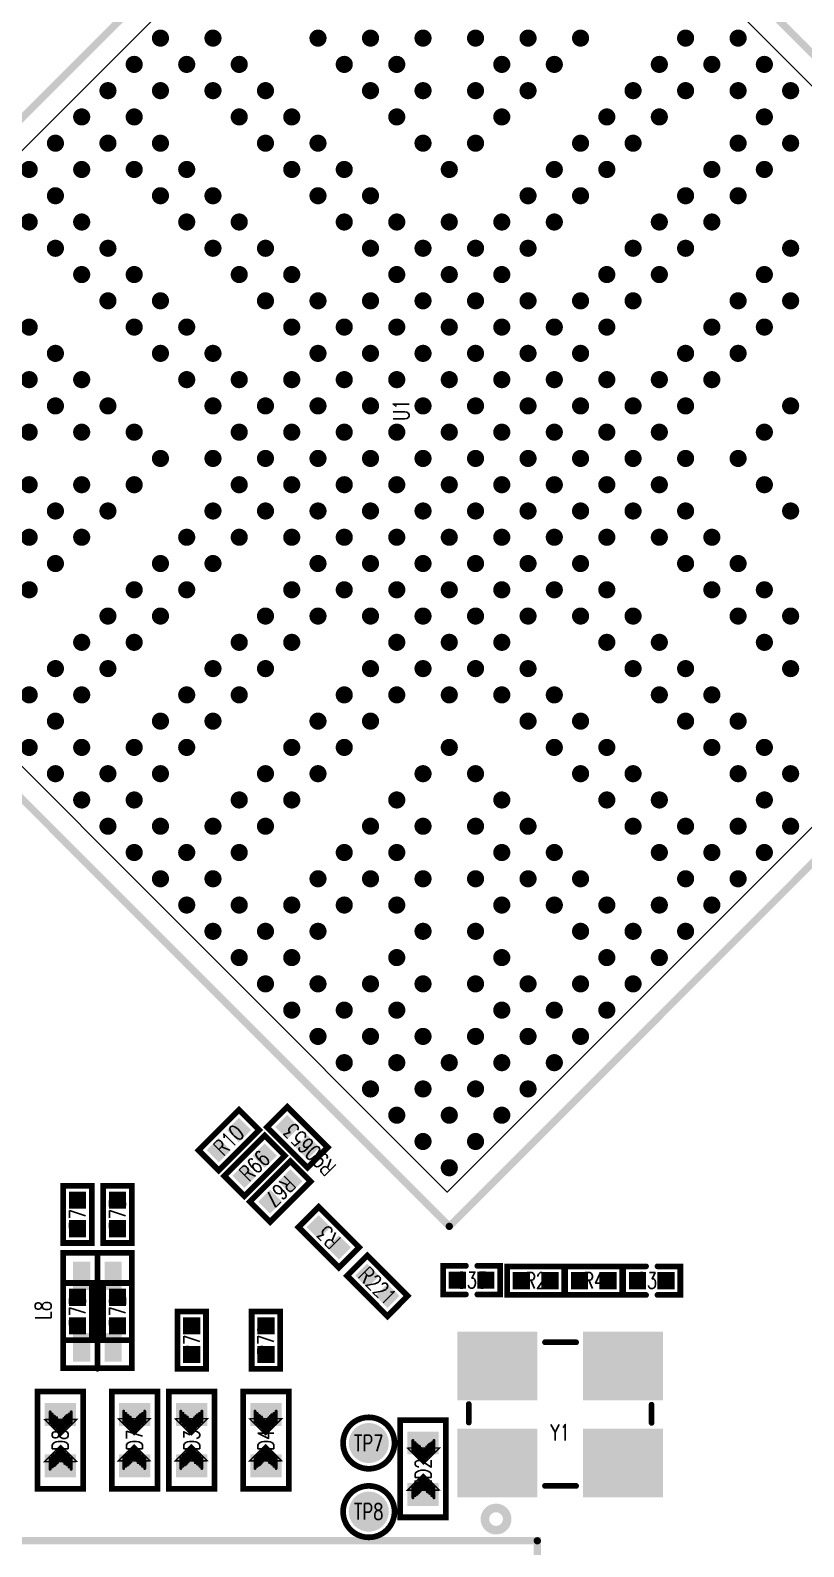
# Model space of a CAD drawing. Extents: x -54.9 to 3.9, y -25.5 to 62.3.
# Drawn here: x -25.77 to -12.24, y -8.16 to 18.37 of the extents above; entities that cross this region are included whole.
import ezdxf
from ezdxf.enums import TextEntityAlignment as Align

# ---------------------------------------------------------------- set-up
doc = ezdxf.new("R2010")
doc.units = 0
for name, pattern in [('KEEPOUT_00001000$0', [2, 1, 1]), ('TRMIDX_0', [2, 1, 1]), ('TRMIDX_1', [2, 1, 1])]:
    doc.linetypes.add(name, pattern=pattern)
for name, color, linetype in [('DRIL_NPLTE_THRU_01', 3, 'CONTINUOUS'), ('DRIL_NPLTE_THRU_02', 176, 'CONTINUOUS'), ('DRIL_NPLTE_THRU_03', 222, 'CONTINUOUS'), ('DRIL_NPLTE_THRU_04', 34, 'CONTINUOUS'), ('DRIL_NPLTE_THRU_05', 171, 'CONTINUOUS'), ('DRIL_NPLTE_THRU_06', 186, 'CONTINUOUS'), ('DRIL_NPLTE_THRU_07', 6, 'CONTINUOUS'), ('DRIL_NPLTE_THRU_08', 2, 'CONTINUOUS'), ('DRIL_PLTE_THRU_01', 3, 'CONTINUOUS'), ('DRIL_PLTE_THRU_02', 176, 'CONTINUOUS'), ('DRIL_PLTE_THRU_03', 222, 'CONTINUOUS'), ('DRIL_PLTE_THRU_04', 34, 'CONTINUOUS'), ('DRIL_PLTE_THRU_05', 171, 'CONTINUOUS'), ('DRIL_PLTE_THRU_06', 186, 'CONTINUOUS'), ('DRIL_PLTE_THRU_07', 6, 'CONTINUOUS'), ('DRIL_PLTE_THRU_08', 2, 'CONTINUOUS'), ('KEEPOUT_01', 4, 'CONTINUOUS'), ('PADS_BOT', 56, 'CONTINUOUS'), ('PADS_INNER', 96, 'CONTINUOUS'), ('PADS_TOP', 96, 'CONTINUOUS'), ('PADS_XR_123', 3, 'CONTINUOUS'), ('PART_NAME_126', 6, 'CONTINUOUS'), ('PART_TOP_2DLINE_00', 254, 'CONTINUOUS'), ('PART_TOP_2DLINE_126', 254, 'CONTINUOUS'), ('PART_TOP_COPPER_01', 254, 'CONTINUOUS')]:
    doc.layers.add(name, color=color, linetype=linetype)
doc.styles.add('W0$04', font='simplex', dxfattribs={"width": 0.75})

# ---------------------------------------------------------------- blocks, each defined once
blk = doc.blocks.new('SMOOTH_0$127')
at = {"const_width": 0.0635}
blk.add_lwpolyline([(-0.03175, 0, 1), (0.03175, 0, 1)], format="xyb", close=True, dxfattribs=at)
blk = doc.blocks.new('PART_BODY_TOP_154')
at = {"layer": 'KEEPOUT_01', "linetype": 'KEEPOUT_00001000$0'}
blk.add_lwpolyline([(-9.1, 9.1), (9.05, 9.1), (9.05, -9.1), (-9.1, -9.1)], close=True, dxfattribs=at)
at = {"layer": 'PART_TOP_2DLINE_00', "const_width": 0.127}
for points in [[(-9.095, 9.5), (9.5, 9.5)], [(9.5, 9.5), (9.5, -9.5)], [(-9.5, -9.5), (-9.5, 9.095)], [(9.5, -9.5), (-9.5, -9.5)]]:
    blk.add_lwpolyline(points, dxfattribs=at)
at = {"layer": 'PART_TOP_2DLINE_00'}
blk.add_blockref('SMOOTH_0$127', (9.5, -9.5), dxfattribs=at)
blk.add_blockref('SMOOTH_0$127', (9.5, -9.5), dxfattribs=at)
blk = doc.blocks.new('DRIL_HOLE_0')
blk.add_lwpolyline([(0, 0, 1), (0, 0, 1)], format="xyb", close=True)
blk = doc.blocks.new('PAD_1')
blk.add_lwpolyline([(0, 0, 1), (0, 0, 1)], format="xyb", close=True)
blk = doc.blocks.new('PAD_3')
at = {"const_width": 0.15}
blk.add_lwpolyline([(0, -0.075, 1), (0, 0.075, 1)], format="xyb", close=True, dxfattribs=at)
blk = doc.blocks.new('STK_TOP_377')
at = {"layer": 'DRIL_PLTE_THRU_01'}
blk.add_blockref('DRIL_HOLE_0', (0, 0), dxfattribs=at)
at = {"layer": 'DRIL_PLTE_THRU_02'}
blk.add_blockref('DRIL_HOLE_0', (0, 0), dxfattribs=at)
at = {"layer": 'DRIL_PLTE_THRU_03'}
blk.add_blockref('DRIL_HOLE_0', (0, 0), dxfattribs=at)
at = {"layer": 'DRIL_PLTE_THRU_04'}
blk.add_blockref('DRIL_HOLE_0', (0, 0), dxfattribs=at)
at = {"layer": 'DRIL_PLTE_THRU_05'}
blk.add_blockref('DRIL_HOLE_0', (0, 0), dxfattribs=at)
at = {"layer": 'DRIL_PLTE_THRU_06'}
blk.add_blockref('DRIL_HOLE_0', (0, 0), dxfattribs=at)
at = {"layer": 'DRIL_PLTE_THRU_07'}
blk.add_blockref('DRIL_HOLE_0', (0, 0), dxfattribs=at)
at = {"layer": 'DRIL_PLTE_THRU_08'}
blk.add_blockref('DRIL_HOLE_0', (0, 0), dxfattribs=at)
at = {"layer": 'PADS_BOT'}
blk.add_blockref('PAD_1', (0, 0), dxfattribs=at)
at = {"layer": 'PADS_INNER'}
blk.add_blockref('PAD_1', (0, 0), dxfattribs=at)
at = {"layer": 'PADS_TOP'}
blk.add_blockref('PAD_3', (0, 0), dxfattribs=at)
at = {"layer": 'PADS_XR_123'}
blk.add_blockref('PAD_3', (0, 0), dxfattribs=at)
blk = doc.blocks.new('SYM_TOP_4')
for name, p in [('PART_BODY_TOP_154', (0, 0)), ('STK_TOP_377', (-1.625, 8.775)), ('STK_TOP_377', (-0.975, 8.775)), ('STK_TOP_377', (-0.325, 8.775)), ('STK_TOP_377', (-2.275, 8.125)), ('STK_TOP_377', (-1.625, 8.125)), ('STK_TOP_377', (-0.975, 8.125)), ('STK_TOP_377', (-0.325, 8.125)), ('STK_TOP_377', (0.325, 8.125)), ('STK_TOP_377', (-2.275, 7.475)), ('STK_TOP_377', (-1.625, 7.475)), ('STK_TOP_377', (-0.325, 7.475)), ('STK_TOP_377', (0.325, 7.475)), ('STK_TOP_377', (-3.575, 6.825)), ('STK_TOP_377', (-2.275, 6.825)), ('STK_TOP_377', (-1.625, 6.825)), ('STK_TOP_377', (-0.325, 6.825)), ('STK_TOP_377', (0.325, 6.825)), ('STK_TOP_377', (1.625, 6.825)), ('STK_TOP_377', (-4.225, 6.175)), ('STK_TOP_377', (-3.575, 6.175)), ('STK_TOP_377', (-2.275, 6.175)), ('STK_TOP_377', (-1.625, 6.175)), ('STK_TOP_377', (-0.325, 6.175)), ('STK_TOP_377', (0.325, 6.175)), ('STK_TOP_377', (1.625, 6.175)), ('STK_TOP_377', (2.275, 6.175)), ('STK_TOP_377', (-4.875, 5.525)), ('STK_TOP_377', (-4.225, 5.525)), ('STK_TOP_377', (-3.575, 5.525)), ('STK_TOP_377', (-2.275, 5.525)), ('STK_TOP_377', (-1.625, 5.525)), ('STK_TOP_377', (-0.325, 5.525)), ('STK_TOP_377', (0.325, 5.525)), ('STK_TOP_377', (1.625, 5.525)), ('STK_TOP_377', (2.275, 5.525)), ('STK_TOP_377', (-5.525, 4.875)), ('STK_TOP_377', (-4.225, 4.875)), ('STK_TOP_377', (-3.575, 4.875)), ('STK_TOP_377', (-2.275, 4.875)), ('STK_TOP_377', (-1.625, 4.875)), ('STK_TOP_377', (-0.325, 4.875)), ('STK_TOP_377', (0.325, 4.875)), ('STK_TOP_377', (1.625, 4.875)), ('STK_TOP_377', (2.275, 4.875)), ('STK_TOP_377', (3.575, 4.875)), ('STK_TOP_377', (-6.175, 4.225)), ('STK_TOP_377', (-5.525, 4.225)), ('STK_TOP_377', (-4.875, 4.225)), ('STK_TOP_377', (-3.575, 4.225)), ('STK_TOP_377', (-2.275, 4.225)), ('STK_TOP_377', (-1.625, 4.225)), ('STK_TOP_377', (-0.325, 4.225)), ('STK_TOP_377', (0.325, 4.225)), ('STK_TOP_377', (1.625, 4.225)), ('STK_TOP_377', (2.275, 4.225)), ('STK_TOP_377', (3.575, 4.225)), ('STK_TOP_377', (-6.825, 3.575)), ('STK_TOP_377', (-6.175, 3.575)), ('STK_TOP_377', (-5.525, 3.575)), ('STK_TOP_377', (-4.875, 3.575)), ('STK_TOP_377', (-4.225, 3.575)), ('STK_TOP_377', (-3.575, 3.575)), ('STK_TOP_377', (-2.275, 3.575)), ('STK_TOP_377', (-1.625, 3.575)), ('STK_TOP_377', (-0.325, 3.575)), ('STK_TOP_377', (0.325, 3.575)), ('STK_TOP_377', (1.625, 3.575)), ('STK_TOP_377', (2.275, 3.575)), ('STK_TOP_377', (3.575, 3.575)), ('STK_TOP_377', (4.225, 3.575)), ('STK_TOP_377', (4.875, 3.575)), ('STK_TOP_377', (-2.925, 2.925)), ('STK_TOP_377', (-2.275, 2.925)), ('STK_TOP_377', (-1.625, 2.925)), ('STK_TOP_377', (-0.975, 2.925)), ('STK_TOP_377', (-0.325, 2.925)), ('STK_TOP_377', (0.325, 2.925)), ('STK_TOP_377', (0.975, 2.925)), ('STK_TOP_377', (1.625, 2.925)), ('STK_TOP_377', (2.275, 2.925)), ('STK_TOP_377', (2.925, 2.925)), ('STK_TOP_377', (-8.125, 2.275)), ('STK_TOP_377', (-7.475, 2.275)), ('STK_TOP_377', (-6.825, 2.275)), ('STK_TOP_377', (-6.175, 2.275)), ('STK_TOP_377', (-5.525, 2.275)), ('STK_TOP_377', (-4.875, 2.275)), ('STK_TOP_377', (-4.225, 2.275)), ('STK_TOP_377', (-3.575, 2.275)), ('STK_TOP_377', (-2.925, 2.275)), ('STK_TOP_377', (-2.275, 2.275)), ('STK_TOP_377', (-1.625, 2.275)), ('STK_TOP_377', (-0.975, 2.275)), ('STK_TOP_377', (-0.325, 2.275)), ('STK_TOP_377', (0.325, 2.275)), ('STK_TOP_377', (0.975, 2.275)), ('STK_TOP_377', (1.625, 2.275)), ('STK_TOP_377', (2.275, 2.275)), ('STK_TOP_377', (2.925, 2.275)), ('STK_TOP_377', (3.575, 2.275)), ('STK_TOP_377', (4.225, 2.275)), ('STK_TOP_377', (4.875, 2.275)), ('STK_TOP_377', (5.525, 2.275)), ('STK_TOP_377', (6.175, 2.275)), ('STK_TOP_377', (-8.775, 1.625)), ('STK_TOP_377', (-8.125, 1.625)), ('STK_TOP_377', (-7.475, 1.625)), ('STK_TOP_377', (-6.825, 1.625)), ('STK_TOP_377', (-6.175, 1.625)), ('STK_TOP_377', (-5.525, 1.625)), ('STK_TOP_377', (-4.875, 1.625)), ('STK_TOP_377', (-4.225, 1.625)), ('STK_TOP_377', (-3.575, 1.625)), ('STK_TOP_377', (-2.925, 1.625)), ('STK_TOP_377', (-2.275, 1.625)), ('STK_TOP_377', (-1.625, 1.625)), ('STK_TOP_377', (-0.975, 1.625)), ('STK_TOP_377', (-0.325, 1.625)), ('STK_TOP_377', (0.325, 1.625)), ('STK_TOP_377', (0.975, 1.625)), ('STK_TOP_377', (1.625, 1.625)), ('STK_TOP_377', (2.275, 1.625)), ('STK_TOP_377', (2.925, 1.625)), ('STK_TOP_377', (3.575, 1.625)), ('STK_TOP_377', (4.225, 1.625)), ('STK_TOP_377', (4.875, 1.625)), ('STK_TOP_377', (5.525, 1.625)), ('STK_TOP_377', (6.175, 1.625)), ('STK_TOP_377', (6.825, 1.625)), ('STK_TOP_377', (-8.775, 0.975)), ('STK_TOP_377', (-8.125, 0.975)), ('STK_TOP_377', (-2.925, 0.975)), ('STK_TOP_377', (-2.275, 0.975)), ('STK_TOP_377', (-1.625, 0.975)), ('STK_TOP_377', (-0.975, 0.975)), ('STK_TOP_377', (-0.325, 0.975)), ('STK_TOP_377', (0.325, 0.975)), ('STK_TOP_377', (0.975, 0.975)), ('STK_TOP_377', (1.625, 0.975)), ('STK_TOP_377', (2.275, 0.975)), ('STK_TOP_377', (2.925, 0.975)), ('STK_TOP_377', (-8.775, 0.325)), ('STK_TOP_377', (-8.125, 0.325)), ('STK_TOP_377', (-7.475, 0.325)), ('STK_TOP_377', (-6.825, 0.325)), ('STK_TOP_377', (-6.175, 0.325)), ('STK_TOP_377', (-5.525, 0.325)), ('STK_TOP_377', (-4.875, 0.325)), ('STK_TOP_377', (-4.225, 0.325)), ('STK_TOP_377', (-3.575, 0.325)), ('STK_TOP_377', (-2.925, 0.325)), ('STK_TOP_377', (-2.275, 0.325)), ('STK_TOP_377', (-1.625, 0.325)), ('STK_TOP_377', (-0.975, 0.325)), ('STK_TOP_377', (-0.325, 0.325)), ('STK_TOP_377', (0.325, 0.325)), ('STK_TOP_377', (0.975, 0.325)), ('STK_TOP_377', (1.625, 0.325)), ('STK_TOP_377', (2.275, 0.325)), ('STK_TOP_377', (2.925, 0.325)), ('STK_TOP_377', (3.575, 0.325)), ('STK_TOP_377', (4.225, 0.325)), ('STK_TOP_377', (4.875, 0.325)), ('STK_TOP_377', (5.525, 0.325)), ('STK_TOP_377', (6.175, 0.325)), ('STK_TOP_377', (6.825, 0.325)), ('STK_TOP_377', (7.475, 0.325)), ('STK_TOP_377', (8.125, 0.325)), ('STK_TOP_377', (-8.775, -0.325)), ('STK_TOP_377', (-8.125, -0.325)), ('STK_TOP_377', (-7.475, -0.325)), ('STK_TOP_377', (-6.825, -0.325)), ('STK_TOP_377', (-6.175, -0.325)), ('STK_TOP_377', (-5.525, -0.325)), ('STK_TOP_377', (-4.875, -0.325)), ('STK_TOP_377', (-4.225, -0.325)), ('STK_TOP_377', (-3.575, -0.325)), ('STK_TOP_377', (-2.925, -0.325)), ('STK_TOP_377', (-2.275, -0.325)), ('STK_TOP_377', (-1.625, -0.325)), ('STK_TOP_377', (-0.975, -0.325)), ('STK_TOP_377', (-0.325, -0.325)), ('STK_TOP_377', (0.325, -0.325)), ('STK_TOP_377', (0.975, -0.325)), ('STK_TOP_377', (1.625, -0.325)), ('STK_TOP_377', (2.275, -0.325)), ('STK_TOP_377', (2.925, -0.325)), ('STK_TOP_377', (3.575, -0.325)), ('STK_TOP_377', (4.225, -0.325)), ('STK_TOP_377', (4.875, -0.325)), ('STK_TOP_377', (5.525, -0.325)), ('STK_TOP_377', (6.175, -0.325)), ('STK_TOP_377', (6.825, -0.325)), ('STK_TOP_377', (7.475, -0.325)), ('STK_TOP_377', (8.125, -0.325)), ('STK_TOP_377', (8.775, -0.325)), ('STK_TOP_377', (-8.775, -0.975)), ('STK_TOP_377', (-8.125, -0.975)), ('STK_TOP_377', (-2.925, -0.975)), ('STK_TOP_377', (-2.275, -0.975)), ('STK_TOP_377', (-1.625, -0.975)), ('STK_TOP_377', (-0.975, -0.975)), ('STK_TOP_377', (-0.325, -0.975)), ('STK_TOP_377', (0.325, -0.975)), ('STK_TOP_377', (0.975, -0.975)), ('STK_TOP_377', (1.625, -0.975)), ('STK_TOP_377', (2.275, -0.975)), ('STK_TOP_377', (2.925, -0.975)), ('STK_TOP_377', (8.125, -0.975)), ('STK_TOP_377', (8.775, -0.975)), ('STK_TOP_377', (-8.775, -1.625)), ('STK_TOP_377', (-8.125, -1.625)), ('STK_TOP_377', (-7.475, -1.625)), ('STK_TOP_377', (-6.825, -1.625)), ('STK_TOP_377', (-6.175, -1.625)), ('STK_TOP_377', (-5.525, -1.625)), ('STK_TOP_377', (-4.875, -1.625)), ('STK_TOP_377', (-4.225, -1.625)), ('STK_TOP_377', (-3.575, -1.625)), ('STK_TOP_377', (-2.925, -1.625)), ('STK_TOP_377', (-2.275, -1.625)), ('STK_TOP_377', (-1.625, -1.625)), ('STK_TOP_377', (-0.975, -1.625)), ('STK_TOP_377', (-0.325, -1.625)), ('STK_TOP_377', (0.325, -1.625)), ('STK_TOP_377', (0.975, -1.625)), ('STK_TOP_377', (1.625, -1.625)), ('STK_TOP_377', (2.275, -1.625)), ('STK_TOP_377', (2.925, -1.625)), ('STK_TOP_377', (3.575, -1.625)), ('STK_TOP_377', (4.225, -1.625)), ('STK_TOP_377', (4.875, -1.625)), ('STK_TOP_377', (5.525, -1.625)), ('STK_TOP_377', (6.175, -1.625)), ('STK_TOP_377', (6.825, -1.625)), ('STK_TOP_377', (7.475, -1.625)), ('STK_TOP_377', (8.125, -1.625)), ('STK_TOP_377', (8.775, -1.625)), ('STK_TOP_377', (-8.125, -2.275)), ('STK_TOP_377', (-7.475, -2.275)), ('STK_TOP_377', (-6.825, -2.275)), ('STK_TOP_377', (-6.175, -2.275)), ('STK_TOP_377', (-5.525, -2.275)), ('STK_TOP_377', (-4.875, -2.275)), ('STK_TOP_377', (-4.225, -2.275)), ('STK_TOP_377', (-3.575, -2.275)), ('STK_TOP_377', (-2.925, -2.275)), ('STK_TOP_377', (-2.275, -2.275)), ('STK_TOP_377', (-1.625, -2.275)), ('STK_TOP_377', (-0.975, -2.275)), ('STK_TOP_377', (-0.325, -2.275)), ('STK_TOP_377', (0.325, -2.275)), ('STK_TOP_377', (0.975, -2.275)), ('STK_TOP_377', (1.625, -2.275)), ('STK_TOP_377', (2.275, -2.275)), ('STK_TOP_377', (2.925, -2.275)), ('STK_TOP_377', (3.575, -2.275)), ('STK_TOP_377', (4.225, -2.275)), ('STK_TOP_377', (4.875, -2.275)), ('STK_TOP_377', (5.525, -2.275)), ('STK_TOP_377', (6.175, -2.275)), ('STK_TOP_377', (6.825, -2.275)), ('STK_TOP_377', (7.475, -2.275)), ('STK_TOP_377', (8.125, -2.275)), ('STK_TOP_377', (8.775, -2.275)), ('STK_TOP_377', (-2.925, -2.925)), ('STK_TOP_377', (-2.275, -2.925)), ('STK_TOP_377', (-1.625, -2.925)), ('STK_TOP_377', (-0.975, -2.925)), ('STK_TOP_377', (-0.325, -2.925)), ('STK_TOP_377', (0.325, -2.925)), ('STK_TOP_377', (0.975, -2.925)), ('STK_TOP_377', (1.625, -2.925)), ('STK_TOP_377', (2.275, -2.925)), ('STK_TOP_377', (2.925, -2.925)), ('STK_TOP_377', (8.125, -2.925)), ('STK_TOP_377', (8.775, -2.925)), ('STK_TOP_377', (-6.825, -3.575)), ('STK_TOP_377', (-6.175, -3.575)), ('STK_TOP_377', (-5.525, -3.575)), ('STK_TOP_377', (-4.875, -3.575)), ('STK_TOP_377', (-4.225, -3.575)), ('STK_TOP_377', (-3.575, -3.575)), ('STK_TOP_377', (-2.275, -3.575)), ('STK_TOP_377', (-1.625, -3.575)), ('STK_TOP_377', (-0.325, -3.575)), ('STK_TOP_377', (0.325, -3.575)), ('STK_TOP_377', (1.625, -3.575)), ('STK_TOP_377', (2.275, -3.575)), ('STK_TOP_377', (3.575, -3.575)), ('STK_TOP_377', (4.225, -3.575)), ('STK_TOP_377', (4.875, -3.575)), ('STK_TOP_377', (5.525, -3.575)), ('STK_TOP_377', (6.175, -3.575)), ('STK_TOP_377', (6.825, -3.575)), ('STK_TOP_377', (7.475, -3.575)), ('STK_TOP_377', (8.125, -3.575)), ('STK_TOP_377', (8.775, -3.575)), ('STK_TOP_377', (-6.175, -4.225)), ('STK_TOP_377', (-5.525, -4.225)), ('STK_TOP_377', (-4.875, -4.225)), ('STK_TOP_377', (-3.575, -4.225)), ('STK_TOP_377', (-2.275, -4.225)), ('STK_TOP_377', (-1.625, -4.225)), ('STK_TOP_377', (-0.325, -4.225)), ('STK_TOP_377', (0.325, -4.225)), ('STK_TOP_377', (1.625, -4.225)), ('STK_TOP_377', (2.275, -4.225)), ('STK_TOP_377', (3.575, -4.225)), ('STK_TOP_377', (4.875, -4.225)), ('STK_TOP_377', (5.525, -4.225)), ('STK_TOP_377', (6.175, -4.225)), ('STK_TOP_377', (6.825, -4.225)), ('STK_TOP_377', (7.475, -4.225)), ('STK_TOP_377', (8.125, -4.225)), ('STK_TOP_377', (8.775, -4.225)), ('STK_TOP_377', (-5.525, -4.875)), ('STK_TOP_377', (-4.225, -4.875)), ('STK_TOP_377', (-3.575, -4.875)), ('STK_TOP_377', (-2.275, -4.875)), ('STK_TOP_377', (-1.625, -4.875)), ('STK_TOP_377', (-0.325, -4.875)), ('STK_TOP_377', (0.325, -4.875)), ('STK_TOP_377', (1.625, -4.875)), ('STK_TOP_377', (2.275, -4.875)), ('STK_TOP_377', (3.575, -4.875)), ('STK_TOP_377', (4.225, -4.875)), ('STK_TOP_377', (5.525, -4.875)), ('STK_TOP_377', (6.175, -4.875)), ('STK_TOP_377', (8.125, -4.875)), ('STK_TOP_377', (8.775, -4.875)), ('STK_TOP_377', (-4.875, -5.525)), ('STK_TOP_377', (-4.225, -5.525)), ('STK_TOP_377', (-3.575, -5.525)), ('STK_TOP_377', (-2.275, -5.525)), ('STK_TOP_377', (-1.625, -5.525)), ('STK_TOP_377', (-0.325, -5.525)), ('STK_TOP_377', (0.325, -5.525)), ('STK_TOP_377', (1.625, -5.525)), ('STK_TOP_377', (2.275, -5.525)), ('STK_TOP_377', (3.575, -5.525)), ('STK_TOP_377', (4.225, -5.525)), ('STK_TOP_377', (4.875, -5.525)), ('STK_TOP_377', (6.175, -5.525)), ('STK_TOP_377', (6.825, -5.525)), ('STK_TOP_377', (7.475, -5.525)), ('STK_TOP_377', (8.125, -5.525)), ('STK_TOP_377', (8.775, -5.525)), ('STK_TOP_377', (-4.225, -6.175)), ('STK_TOP_377', (-3.575, -6.175)), ('STK_TOP_377', (-2.275, -6.175)), ('STK_TOP_377', (-1.625, -6.175)), ('STK_TOP_377', (-0.325, -6.175)), ('STK_TOP_377', (0.325, -6.175)), ('STK_TOP_377', (1.625, -6.175)), ('STK_TOP_377', (2.275, -6.175)), ('STK_TOP_377', (3.575, -6.175)), ('STK_TOP_377', (4.225, -6.175)), ('STK_TOP_377', (4.875, -6.175)), ('STK_TOP_377', (5.525, -6.175)), ('STK_TOP_377', (6.825, -6.175)), ('STK_TOP_377', (7.475, -6.175)), ('STK_TOP_377', (8.125, -6.175)), ('STK_TOP_377', (8.775, -6.175)), ('STK_TOP_377', (-3.575, -6.825)), ('STK_TOP_377', (-2.275, -6.825)), ('STK_TOP_377', (-1.625, -6.825)), ('STK_TOP_377', (-0.325, -6.825)), ('STK_TOP_377', (0.325, -6.825)), ('STK_TOP_377', (1.625, -6.825)), ('STK_TOP_377', (2.275, -6.825)), ('STK_TOP_377', (3.575, -6.825)), ('STK_TOP_377', (4.225, -6.825)), ('STK_TOP_377', (5.525, -6.825)), ('STK_TOP_377', (6.175, -6.825)), ('STK_TOP_377', (7.475, -6.825)), ('STK_TOP_377', (8.125, -6.825)), ('STK_TOP_377', (8.775, -6.825)), ('STK_TOP_377', (-2.275, -7.475)), ('STK_TOP_377', (-1.625, -7.475)), ('STK_TOP_377', (-0.325, -7.475)), ('STK_TOP_377', (0.325, -7.475)), ('STK_TOP_377', (1.625, -7.475)), ('STK_TOP_377', (2.275, -7.475)), ('STK_TOP_377', (3.575, -7.475)), ('STK_TOP_377', (4.225, -7.475)), ('STK_TOP_377', (5.525, -7.475)), ('STK_TOP_377', (6.175, -7.475)), ('STK_TOP_377', (6.825, -7.475)), ('STK_TOP_377', (7.475, -7.475)), ('STK_TOP_377', (8.125, -7.475)), ('STK_TOP_377', (8.775, -7.475)), ('STK_TOP_377', (-2.275, -8.125)), ('STK_TOP_377', (-1.625, -8.125)), ('STK_TOP_377', (-0.975, -8.125)), ('STK_TOP_377', (-0.325, -8.125)), ('STK_TOP_377', (0.325, -8.125)), ('STK_TOP_377', (0.975, -8.125)), ('STK_TOP_377', (1.625, -8.125)), ('STK_TOP_377', (2.275, -8.125)), ('STK_TOP_377', (2.925, -8.125)), ('STK_TOP_377', (3.575, -8.125)), ('STK_TOP_377', (4.225, -8.125)), ('STK_TOP_377', (4.875, -8.125)), ('STK_TOP_377', (5.525, -8.125)), ('STK_TOP_377', (6.175, -8.125)), ('STK_TOP_377', (6.825, -8.125)), ('STK_TOP_377', (7.475, -8.125)), ('STK_TOP_377', (8.125, -8.125)), ('STK_TOP_377', (8.775, -8.125)), ('STK_TOP_377', (-1.625, -8.775)), ('STK_TOP_377', (-0.975, -8.775)), ('STK_TOP_377', (-0.325, -8.775)), ('STK_TOP_377', (0.325, -8.775)), ('STK_TOP_377', (0.975, -8.775)), ('STK_TOP_377', (1.625, -8.775)), ('STK_TOP_377', (2.275, -8.775)), ('STK_TOP_377', (2.925, -8.775)), ('STK_TOP_377', (3.575, -8.775)), ('STK_TOP_377', (4.225, -8.775)), ('STK_TOP_377', (4.875, -8.775)), ('STK_TOP_377', (5.525, -8.775)), ('STK_TOP_377', (6.175, -8.775)), ('STK_TOP_377', (6.825, -8.775)), ('STK_TOP_377', (7.475, -8.775)), ('STK_TOP_377', (8.125, -8.775)), ('STK_TOP_377', (8.775, -8.775))]:
    blk.add_blockref(name, p)
blk = doc.blocks.new('PART_TOP_1')
blk.add_blockref('SYM_TOP_4', (0, 0))
at = {"layer": 'PART_NAME_126', "style": 'W0$04', "width": 0.75}
blk.add_text('U1', height=0.28, rotation=135, dxfattribs=at).set_placement((-1.192694, 0), align=Align.MIDDLE_CENTER)
blk = doc.blocks.new('PART_BODY_TOP_28')
at = {"layer": 'PART_TOP_2DLINE_126', "const_width": 0.127}
blk.add_lwpolyline([(-13.15, 1.94), (0, 1.94), (0, -15.34), (-13.15, -15.34)], close=True, dxfattribs=at)
at = {"layer": 'PART_TOP_2DLINE_126'}
for p in [(-13.15, 1.94), (0, 1.94), (-13.15, -15.34), (0, -15.34)]:
    blk.add_blockref('SMOOTH_0$127', p, dxfattribs=at)
blk = doc.blocks.new('SYM_TOP_61')
blk.add_blockref('PART_BODY_TOP_28', (0, 0))
blk = doc.blocks.new('PART_TOP_5')
blk.add_blockref('SYM_TOP_61', (0, 0))
blk = doc.blocks.new('PART_BODY_TOP_14')
at = {"layer": 'PART_TOP_2DLINE_126', "const_width": 0.10008}
blk.add_lwpolyline([(0.450088, 0, 1), (-0.450088, 0, 1)], format="xyb", close=True, dxfattribs=at)
blk = doc.blocks.new('PAD_17')
at = {"const_width": 0.35}
blk.add_lwpolyline([(0, -0.175, 1), (0, 0.175, 1)], format="xyb", close=True, dxfattribs=at)
blk = doc.blocks.new('STK_TOP_12')
at = {"layer": 'DRIL_PLTE_THRU_01'}
blk.add_blockref('DRIL_HOLE_0', (0, 0), dxfattribs=at)
at = {"layer": 'DRIL_PLTE_THRU_02'}
blk.add_blockref('DRIL_HOLE_0', (0, 0), dxfattribs=at)
at = {"layer": 'DRIL_PLTE_THRU_03'}
blk.add_blockref('DRIL_HOLE_0', (0, 0), dxfattribs=at)
at = {"layer": 'DRIL_PLTE_THRU_04'}
blk.add_blockref('DRIL_HOLE_0', (0, 0), dxfattribs=at)
at = {"layer": 'DRIL_PLTE_THRU_05'}
blk.add_blockref('DRIL_HOLE_0', (0, 0), dxfattribs=at)
at = {"layer": 'DRIL_PLTE_THRU_06'}
blk.add_blockref('DRIL_HOLE_0', (0, 0), dxfattribs=at)
at = {"layer": 'DRIL_PLTE_THRU_07'}
blk.add_blockref('DRIL_HOLE_0', (0, 0), dxfattribs=at)
at = {"layer": 'DRIL_PLTE_THRU_08'}
blk.add_blockref('DRIL_HOLE_0', (0, 0), dxfattribs=at)
at = {"layer": 'PADS_BOT'}
blk.add_blockref('PAD_1', (0, 0), dxfattribs=at)
at = {"layer": 'PADS_INNER'}
blk.add_blockref('PAD_1', (0, 0), dxfattribs=at)
at = {"layer": 'PADS_TOP'}
blk.add_blockref('PAD_17', (0, 0), dxfattribs=at)
blk = doc.blocks.new('SYM_TOP_16')
for name in ['PART_BODY_TOP_14', 'STK_TOP_12']:
    blk.add_blockref(name, (0, 0))
blk = doc.blocks.new('PART_TOP_27')
blk.add_blockref('SYM_TOP_16', (0, 0))
at = {"layer": 'PART_NAME_126', "style": 'W0$04', "width": 0.75}
blk.add_text('TP8', height=0.28, dxfattribs=at).set_placement((0, 0), align=Align.MIDDLE_CENTER)
blk = doc.blocks.new('SMOOTH_0$1001')
at = {"const_width": 0.05}
blk.add_lwpolyline([(-0.025, 0, 1), (0.025, 0, 1)], format="xyb", close=True, dxfattribs=at)
blk = doc.blocks.new('PART_BODY_TOP_178')
at = {"layer": 'PART_TOP_2DLINE_126', "const_width": 0.1}
for points in [[(-0.266, 1.263), (0.279, 1.263)], [(-1.6, 0.182), (-1.6, -0.142)], [(1.6, 0.171), (1.6, -0.147)], [(-0.266, -1.25), (0.279, -1.25)]]:
    blk.add_lwpolyline(points, dxfattribs=at)
at = {"layer": 'PART_TOP_2DLINE_126', "const_width": 0.15}
blk.add_lwpolyline([(-0.928, -1.83, 1), (-1.317, -1.83, 1)], format="xyb", close=True, dxfattribs=at)
at = {"layer": 'PART_TOP_2DLINE_126'}
for p in [(-0.266, 1.263), (0.279, 1.263), (-1.6, 0.182), (1.6, 0.171), (-1.6, -0.142), (1.6, -0.147), (-0.266, -1.25), (0.279, -1.25)]:
    blk.add_blockref('SMOOTH_0$1001', p, dxfattribs=at)
blk = doc.blocks.new('PAD_20')
at = {"const_width": 1.199896}
blk.add_lwpolyline([(-0.699998, 0), (0.699998, 0)], dxfattribs=at)
blk = doc.blocks.new('STK_TOP_449')
at = {"layer": 'DRIL_PLTE_THRU_01'}
blk.add_blockref('DRIL_HOLE_0', (0, 0), dxfattribs=at)
at = {"layer": 'DRIL_PLTE_THRU_02'}
blk.add_blockref('DRIL_HOLE_0', (0, 0), dxfattribs=at)
at = {"layer": 'DRIL_PLTE_THRU_03'}
blk.add_blockref('DRIL_HOLE_0', (0, 0), dxfattribs=at)
at = {"layer": 'DRIL_PLTE_THRU_04'}
blk.add_blockref('DRIL_HOLE_0', (0, 0), dxfattribs=at)
at = {"layer": 'DRIL_PLTE_THRU_05'}
blk.add_blockref('DRIL_HOLE_0', (0, 0), dxfattribs=at)
at = {"layer": 'DRIL_PLTE_THRU_06'}
blk.add_blockref('DRIL_HOLE_0', (0, 0), dxfattribs=at)
at = {"layer": 'DRIL_PLTE_THRU_07'}
blk.add_blockref('DRIL_HOLE_0', (0, 0), dxfattribs=at)
at = {"layer": 'DRIL_PLTE_THRU_08'}
blk.add_blockref('DRIL_HOLE_0', (0, 0), dxfattribs=at)
at = {"layer": 'PADS_BOT'}
blk.add_blockref('PAD_1', (0, 0), dxfattribs=at)
at = {"layer": 'PADS_INNER'}
blk.add_blockref('PAD_1', (0, 0), dxfattribs=at)
at = {"layer": 'PADS_TOP'}
blk.add_blockref('PAD_20', (0, 0), dxfattribs=at)
blk = doc.blocks.new('SYM_TOP_30')
for name, p in [('STK_TOP_449', (-1.1, 0.85)), ('STK_TOP_449', (1.1, 0.85)), ('PART_BODY_TOP_178', (0, 0)), ('STK_TOP_449', (-1.1, -0.85)), ('STK_TOP_449', (1.1, -0.85))]:
    blk.add_blockref(name, p)
blk = doc.blocks.new('PART_TOP_165')
blk.add_blockref('SYM_TOP_30', (0, 0))
at = {"layer": 'PART_NAME_126', "style": 'W0$04', "width": 0.75}
blk.add_text('Y1', height=0.28, dxfattribs=at).set_placement((0, -0.314), align=Align.MIDDLE_CENTER)
blk = doc.blocks.new('SMOOTH_0$1')
at = {"const_width": 0.05}
blk.add_lwpolyline([(-0.025, 0, 1), (0.025, 0, 1)], format="xyb", close=True, dxfattribs=at)
blk = doc.blocks.new('PART_BODY_TOP_166')
at = {"layer": 'PART_TOP_2DLINE_126', "const_width": 0.1}
blk.add_lwpolyline([(-0.5, 0.25), (0.5, 0.25), (0.5, -0.25), (-0.5, -0.25)], close=True, dxfattribs=at)
at = {"layer": 'PART_TOP_2DLINE_126'}
for p in [(-0.5, 0.25), (0.5, 0.25), (-0.5, -0.25), (0.5, -0.25)]:
    blk.add_blockref('SMOOTH_0$1', p, dxfattribs=at)
blk = doc.blocks.new('PAD_13')
at = {"const_width": 0.3}
blk.add_lwpolyline([(-0.15, 0), (0.15, 0)], dxfattribs=at)
blk = doc.blocks.new('STK_TOP_408')
at = {"layer": 'DRIL_NPLTE_THRU_01'}
blk.add_blockref('DRIL_HOLE_0', (0, 0), dxfattribs=at)
at = {"layer": 'DRIL_NPLTE_THRU_02'}
blk.add_blockref('DRIL_HOLE_0', (0, 0), dxfattribs=at)
at = {"layer": 'DRIL_NPLTE_THRU_03'}
blk.add_blockref('DRIL_HOLE_0', (0, 0), dxfattribs=at)
at = {"layer": 'DRIL_NPLTE_THRU_04'}
blk.add_blockref('DRIL_HOLE_0', (0, 0), dxfattribs=at)
at = {"layer": 'DRIL_NPLTE_THRU_05'}
blk.add_blockref('DRIL_HOLE_0', (0, 0), dxfattribs=at)
at = {"layer": 'DRIL_NPLTE_THRU_06'}
blk.add_blockref('DRIL_HOLE_0', (0, 0), dxfattribs=at)
at = {"layer": 'DRIL_NPLTE_THRU_07'}
blk.add_blockref('DRIL_HOLE_0', (0, 0), dxfattribs=at)
at = {"layer": 'DRIL_NPLTE_THRU_08'}
blk.add_blockref('DRIL_HOLE_0', (0, 0), dxfattribs=at)
at = {"layer": 'PADS_BOT'}
blk.add_blockref('PAD_1', (0, 0), dxfattribs=at)
at = {"layer": 'PADS_INNER'}
blk.add_blockref('PAD_1', (0, 0), dxfattribs=at)
at = {"layer": 'PADS_TOP'}
blk.add_blockref('PAD_13', (0, 0), dxfattribs=at)
blk = doc.blocks.new('SYM_TOP_5')
for name, p in [('PART_BODY_TOP_166', (0, 0)), ('STK_TOP_408', (-0.25, 0)), ('STK_TOP_408', (0.25, 0))]:
    blk.add_blockref(name, p)
blk = doc.blocks.new('PART_TOP_166')
blk.add_blockref('SYM_TOP_5', (0, 0))
at = {"layer": 'PART_NAME_126', "style": 'W0$04', "width": 0.75}
blk.add_text('R2', height=0.28, dxfattribs=at).set_placement((0, 0), align=Align.MIDDLE_CENTER)
blk = doc.blocks.new('PART_TOP_167')
blk.add_blockref('SYM_TOP_5', (0, 0))
at = {"layer": 'PART_NAME_126', "style": 'W0$04', "width": 0.75}
blk.add_text('R4', height=0.28, dxfattribs=at).set_placement((0, 0), align=Align.MIDDLE_CENTER)
blk = doc.blocks.new('PART_BODY_TOP_164')
at = {"layer": 'PART_TOP_2DLINE_126', "const_width": 0.1}
for points in [[(-0.1, 0.25), (-0.5, 0.25), (-0.5, -0.25), (-0.1, -0.25)], [(0.1, 0.25), (0.5, 0.25), (0.5, -0.25), (0.1, -0.25)]]:
    blk.add_lwpolyline(points, dxfattribs=at)
at = {"layer": 'PART_TOP_2DLINE_126'}
for p in [(-0.5, 0.25), (-0.1, 0.25), (0.1, 0.25), (0.5, 0.25), (-0.5, -0.25), (-0.1, -0.25), (0.1, -0.25), (0.5, -0.25)]:
    blk.add_blockref('SMOOTH_0$1', p, dxfattribs=at)
blk = doc.blocks.new('SYM_TOP_9')
for name, p in [('PART_BODY_TOP_164', (0, 0)), ('STK_TOP_408', (-0.25, 0)), ('STK_TOP_408', (0.25, 0))]:
    blk.add_blockref(name, p)
blk = doc.blocks.new('PART_TOP_168')
blk.add_blockref('SYM_TOP_9', (0, 0))
at = {"layer": 'PART_NAME_126', "style": 'W0$04', "width": 0.75}
blk.add_text('C34', height=0.28, dxfattribs=at).set_placement((0, 0), align=Align.MIDDLE_CENTER)
blk = doc.blocks.new('PART_TOP_169')
blk.add_blockref('SYM_TOP_9', (0, 0))
at = {"layer": 'PART_NAME_126', "style": 'W0$04', "width": 0.75}
blk.add_text('C33', height=0.28, rotation=180, dxfattribs=at).set_placement((0, 0), align=Align.MIDDLE_CENTER)
blk = doc.blocks.new('SMOOTH_0$0254')
at = {"const_width": 0.0127}
blk.add_lwpolyline([(-0.00635, 0, 1), (0.00635, 0, 1)], format="xyb", close=True, dxfattribs=at)
blk = doc.blocks.new('SMOOTH_0$0508')
at = {"const_width": 0.0254}
blk.add_lwpolyline([(-0.0127, 0, 1), (0.0127, 0, 1)], format="xyb", close=True, dxfattribs=at)
blk = doc.blocks.new('PART_BODY_TOP_29')
at = {"layer": 'PART_TOP_2DLINE_126', "const_width": 0.1}
blk.add_lwpolyline([(0.85, -0.4), (0.85, 0.4), (-0.85, 0.4), (-0.85, -0.4)], close=True, dxfattribs=at)
at = {"layer": 'PART_TOP_COPPER_01', "linetype": 'TRMIDX_0', "const_width": 0.0254}
for points in [[(-0.3556, -0.2667), (-0.08255, 0.00635), (-0.36195, 0.28575), (-0.36195, -0.254), (-0.3556, -0.254)], [(-0.3048, -0.1651), (-0.1397, 0), (-0.31115, 0.17145), (-0.31115, -0.1524), (-0.3048, -0.1524)]]:
    blk.add_lwpolyline(points, close=True, dxfattribs=at)
at = {"layer": 'PART_TOP_COPPER_01', "linetype": 'TRMIDX_1', "const_width": 0.0254}
for points in [[(0.3683, 0.2794), (0.09525, 0.00635), (0.37465, -0.27305), (0.37465, 0.2667), (0.3683, 0.2667)], [(0.3175, 0.1778), (0.1524, 0.0127), (0.32385, -0.15875), (0.32385, 0.1651), (0.3175, 0.1651)]]:
    blk.add_lwpolyline(points, close=True, dxfattribs=at)
at = {"layer": 'PART_TOP_COPPER_01', "linetype": 'TRMIDX_0', "const_width": 0.0508}
for points in [[(-0.3048, 0.1905), (-0.4953, 0.1905)], [(-0.2667, 0.1524), (-0.4572, 0.1524)], [(-0.2413, 0.1143), (-0.4318, 0.1143)], [(-0.2159, 0.0889), (-0.4064, 0.0889)], [(-0.1905, 0.0635), (-0.381, 0.0635)], [(-0.1524, 0.0381), (-0.3429, 0.0381)], [(-0.1397, -0.0127), (-0.3302, -0.0127)], [(-0.127, 0.0127), (-0.3175, 0.0127)], [(-0.3048, -0.1778), (-0.4953, -0.1778)], [(-0.2667, -0.1397), (-0.4572, -0.1397)], [(-0.2286, -0.1016), (-0.4191, -0.1016)], [(-0.2032, -0.0635), (-0.3937, -0.0635)], [(-0.1651, -0.0381), (-0.3556, -0.0381)]]:
    blk.add_lwpolyline(points, dxfattribs=at)
at = {"layer": 'PART_TOP_COPPER_01', "linetype": 'TRMIDX_1', "const_width": 0.0508}
for points in [[(0.1397, 0), (0.3302, 0)], [(0.1524, 0.0254), (0.3429, 0.0254)], [(0.1651, -0.0254), (0.3556, -0.0254)], [(0.1778, 0.0508), (0.3683, 0.0508)], [(0.2159, 0.0762), (0.4064, 0.0762)], [(0.2413, 0.1143), (0.4318, 0.1143)], [(0.2794, 0.1524), (0.4699, 0.1524)], [(0.3175, 0.1905), (0.508, 0.1905)], [(0.2032, -0.0508), (0.3937, -0.0508)], [(0.2286, -0.0762), (0.4191, -0.0762)], [(0.254, -0.1016), (0.4445, -0.1016)], [(0.2794, -0.1397), (0.4699, -0.1397)], [(0.3175, -0.1778), (0.508, -0.1778)]]:
    blk.add_lwpolyline(points, dxfattribs=at)
at = {"layer": 'PART_TOP_2DLINE_126'}
for p in [(-0.85, 0.4), (0.85, 0.4), (-0.85, -0.4), (0.85, -0.4)]:
    blk.add_blockref('SMOOTH_0$1', p, dxfattribs=at)
at = {"layer": 'PART_TOP_COPPER_01'}
for name, p in [('SMOOTH_0$0254', (-0.36195, 0.28575)), ('SMOOTH_0$0254', (0.3683, 0.2794)), ('SMOOTH_0$0254', (0.3683, 0.2667)), ('SMOOTH_0$0254', (0.37465, 0.2667)), ('SMOOTH_0$0508', (-0.4953, 0.1905)), ('SMOOTH_0$0508', (-0.4572, 0.1524)), ('SMOOTH_0$0508', (-0.4318, 0.1143)), ('SMOOTH_0$0508', (-0.4064, 0.0889)), ('SMOOTH_0$0508', (-0.381, 0.0635)), ('SMOOTH_0$0508', (-0.3429, 0.0381)), ('SMOOTH_0$0508', (-0.3302, -0.0127)), ('SMOOTH_0$0508', (-0.3175, 0.0127)), ('SMOOTH_0$0508', (-0.3048, 0.1905)), ('SMOOTH_0$0254', (-0.31115, 0.17145)), ('SMOOTH_0$0508', (-0.2667, 0.1524)), ('SMOOTH_0$0508', (-0.2413, 0.1143)), ('SMOOTH_0$0508', (-0.2159, 0.0889)), ('SMOOTH_0$0508', (-0.1905, 0.0635)), ('SMOOTH_0$0508', (-0.1524, 0.0381)), ('SMOOTH_0$0508', (-0.1397, -0.0127)), ('SMOOTH_0$0508', (-0.127, 0.0127)), ('SMOOTH_0$0254', (-0.1397, 0)), ('SMOOTH_0$0254', (-0.08255, 0.00635)), ('SMOOTH_0$0254', (0.09525, 0.00635)), ('SMOOTH_0$0508', (0.1397, 0)), ('SMOOTH_0$0508', (0.1524, 0.0254)), ('SMOOTH_0$0254', (0.1524, 0.0127)), ('SMOOTH_0$0508', (0.1651, -0.0254)), ('SMOOTH_0$0508', (0.1778, 0.0508)), ('SMOOTH_0$0508', (0.2159, 0.0762)), ('SMOOTH_0$0508', (0.2413, 0.1143)), ('SMOOTH_0$0508', (0.2794, 0.1524)), ('SMOOTH_0$0508', (0.3175, 0.1905)), ('SMOOTH_0$0254', (0.3175, 0.1778)), ('SMOOTH_0$0254', (0.3175, 0.1651)), ('SMOOTH_0$0508', (0.3302, 0)), ('SMOOTH_0$0254', (0.32385, 0.1651)), ('SMOOTH_0$0508', (0.3429, 0.0254)), ('SMOOTH_0$0508', (0.3556, -0.0254)), ('SMOOTH_0$0508', (0.3683, 0.0508)), ('SMOOTH_0$0508', (0.4064, 0.0762)), ('SMOOTH_0$0508', (0.4318, 0.1143)), ('SMOOTH_0$0508', (0.4699, 0.1524)), ('SMOOTH_0$0508', (0.508, 0.1905)), ('SMOOTH_0$0508', (-0.4953, -0.1778)), ('SMOOTH_0$0508', (-0.4572, -0.1397)), ('SMOOTH_0$0508', (-0.4191, -0.1016)), ('SMOOTH_0$0508', (-0.3937, -0.0635)), ('SMOOTH_0$0508', (-0.3556, -0.0381)), ('SMOOTH_0$0254', (-0.36195, -0.254)), ('SMOOTH_0$0254', (-0.3556, -0.254)), ('SMOOTH_0$0254', (-0.3556, -0.2667)), ('SMOOTH_0$0508', (-0.3048, -0.1778)), ('SMOOTH_0$0254', (-0.31115, -0.1524)), ('SMOOTH_0$0254', (-0.3048, -0.1524)), ('SMOOTH_0$0254', (-0.3048, -0.1651)), ('SMOOTH_0$0508', (-0.2667, -0.1397)), ('SMOOTH_0$0508', (-0.2286, -0.1016)), ('SMOOTH_0$0508', (-0.2032, -0.0635)), ('SMOOTH_0$0508', (-0.1651, -0.0381)), ('SMOOTH_0$0508', (0.2032, -0.0508)), ('SMOOTH_0$0508', (0.2286, -0.0762)), ('SMOOTH_0$0508', (0.254, -0.1016)), ('SMOOTH_0$0508', (0.2794, -0.1397)), ('SMOOTH_0$0508', (0.3175, -0.1778)), ('SMOOTH_0$0254', (0.32385, -0.15875)), ('SMOOTH_0$0254', (0.37465, -0.27305)), ('SMOOTH_0$0508', (0.3937, -0.0508)), ('SMOOTH_0$0508', (0.4191, -0.0762)), ('SMOOTH_0$0508', (0.4445, -0.1016)), ('SMOOTH_0$0508', (0.4699, -0.1397)), ('SMOOTH_0$0508', (0.508, -0.1778))]:
    blk.add_blockref(name, p, dxfattribs=at)
blk = doc.blocks.new('PAD_18')
at = {"const_width": 0.4}
blk.add_lwpolyline([(-0.275, 0), (0.275, 0)], dxfattribs=at)
blk = doc.blocks.new('STK_TOP_121')
at = {"layer": 'DRIL_PLTE_THRU_01'}
blk.add_blockref('DRIL_HOLE_0', (0, 0), dxfattribs=at)
at = {"layer": 'DRIL_PLTE_THRU_02'}
blk.add_blockref('DRIL_HOLE_0', (0, 0), dxfattribs=at)
at = {"layer": 'DRIL_PLTE_THRU_03'}
blk.add_blockref('DRIL_HOLE_0', (0, 0), dxfattribs=at)
at = {"layer": 'DRIL_PLTE_THRU_04'}
blk.add_blockref('DRIL_HOLE_0', (0, 0), dxfattribs=at)
at = {"layer": 'DRIL_PLTE_THRU_05'}
blk.add_blockref('DRIL_HOLE_0', (0, 0), dxfattribs=at)
at = {"layer": 'DRIL_PLTE_THRU_06'}
blk.add_blockref('DRIL_HOLE_0', (0, 0), dxfattribs=at)
at = {"layer": 'DRIL_PLTE_THRU_07'}
blk.add_blockref('DRIL_HOLE_0', (0, 0), dxfattribs=at)
at = {"layer": 'DRIL_PLTE_THRU_08'}
blk.add_blockref('DRIL_HOLE_0', (0, 0), dxfattribs=at)
at = {"layer": 'PADS_BOT'}
blk.add_blockref('PAD_1', (0, 0), dxfattribs=at)
at = {"layer": 'PADS_INNER'}
blk.add_blockref('PAD_1', (0, 0), dxfattribs=at)
at = {"layer": 'PADS_TOP', "rotation": 90}
blk.add_blockref('PAD_18', (0, 0), dxfattribs=at)
blk = doc.blocks.new('SYM_TOP_22')
for name, p in [('PART_BODY_TOP_29', (0, 0)), ('STK_TOP_121', (-0.45, 0)), ('STK_TOP_121', (0.45, 0))]:
    blk.add_blockref(name, p)
blk = doc.blocks.new('PART_TOP_186')
blk.add_blockref('SYM_TOP_22', (0, 0))
at = {"layer": 'PART_NAME_126', "style": 'W0$04', "width": 0.75}
blk.add_text('D4', height=0.28, dxfattribs=at).set_placement((0, 0), align=Align.MIDDLE_CENTER)
blk = doc.blocks.new('PART_TOP_374')
blk.add_blockref('SYM_TOP_22', (0, 0))
at = {"layer": 'PART_NAME_126', "style": 'W0$04', "width": 0.75}
blk.add_text('D3', height=0.28, dxfattribs=at).set_placement((0, 0), align=Align.MIDDLE_CENTER)
blk = doc.blocks.new('PART_TOP_376')
blk.add_blockref('SYM_TOP_22', (0, 0))
at = {"layer": 'PART_NAME_126', "style": 'W0$04', "width": 0.75}
blk.add_text('D7', height=0.28, dxfattribs=at).set_placement((0, 0), align=Align.MIDDLE_CENTER)
blk = doc.blocks.new('PART_TOP_377')
blk.add_blockref('SYM_TOP_22', (0, 0))
at = {"layer": 'PART_NAME_126', "style": 'W0$04', "width": 0.75}
blk.add_text('D8', height=0.28, rotation=180, dxfattribs=at).set_placement((0, 0), align=Align.MIDDLE_CENTER)
blk = doc.blocks.new('PART_TOP_411')
blk.add_blockref('SYM_TOP_22', (0, 0))
at = {"layer": 'PART_NAME_126', "style": 'W0$04', "width": 0.75}
blk.add_text('ED21', height=0.28, rotation=180, dxfattribs=at).set_placement((0, 0), align=Align.MIDDLE_CENTER)
blk = doc.blocks.new('PART_TOP_437')
blk.add_blockref('SYM_TOP_5', (0, 0))
at = {"layer": 'PART_NAME_126', "style": 'W0$04', "width": 0.75}
blk.add_text('R3', height=0.28, dxfattribs=at).set_placement((0, 0), align=Align.MIDDLE_CENTER)
blk = doc.blocks.new('PART_TOP_441')
blk.add_blockref('SYM_TOP_5', (0, 0))
at = {"layer": 'PART_NAME_126', "style": 'W0$04', "width": 0.75}
blk.add_text('R10', height=0.28, dxfattribs=at).set_placement((0, 0), align=Align.MIDDLE_CENTER)
blk = doc.blocks.new('PART_TOP_472')
blk.add_blockref('SYM_TOP_5', (0, 0))
at = {"layer": 'PART_NAME_126', "style": 'W0$04', "width": 0.75}
blk.add_text('R66', height=0.28, dxfattribs=at).set_placement((0, 0), align=Align.MIDDLE_CENTER)
blk = doc.blocks.new('PART_TOP_473')
blk.add_blockref('SYM_TOP_5', (0, 0))
at = {"layer": 'PART_NAME_126', "style": 'W0$04', "width": 0.75}
blk.add_text('R67', height=0.28, dxfattribs=at).set_placement((0, 0), align=Align.MIDDLE_CENTER)
blk = doc.blocks.new('PART_TOP_475')
blk.add_blockref('SYM_TOP_5', (0, 0))
at = {"layer": 'PART_NAME_126', "style": 'W0$04', "width": 0.75}
blk.add_text('R70', height=0.28, rotation=180, dxfattribs=at).set_placement((0, 0), align=Align.MIDDLE_CENTER)
blk = doc.blocks.new('PART_TOP_476')
blk.add_blockref('SYM_TOP_5', (0, 0))
at = {"layer": 'PART_NAME_126', "style": 'W0$04', "width": 0.75}
blk.add_text('R71', height=0.28, rotation=180, dxfattribs=at).set_placement((0, 0), align=Align.MIDDLE_CENTER)
blk = doc.blocks.new('PART_TOP_477')
blk.add_blockref('SYM_TOP_5', (0, 0))
at = {"layer": 'PART_NAME_126', "style": 'W0$04', "width": 0.75}
blk.add_text('R72', height=0.28, rotation=180, dxfattribs=at).set_placement((0, 0), align=Align.MIDDLE_CENTER)
blk = doc.blocks.new('PART_TOP_478')
blk.add_blockref('SYM_TOP_5', (0, 0))
at = {"layer": 'PART_NAME_126', "style": 'W0$04', "width": 0.75}
blk.add_text('R73', height=0.28, rotation=180, dxfattribs=at).set_placement((0, 0), align=Align.MIDDLE_CENTER)
blk = doc.blocks.new('PART_TOP_479')
blk.add_blockref('SYM_TOP_5', (0, 0))
at = {"layer": 'PART_NAME_126', "style": 'W0$04', "width": 0.75}
blk.add_text('R74', height=0.28, rotation=180, dxfattribs=at).set_placement((0, 0), align=Align.MIDDLE_CENTER)
blk = doc.blocks.new('PART_TOP_480')
blk.add_blockref('SYM_TOP_5', (0, 0))
at = {"layer": 'PART_NAME_126', "style": 'W0$04', "width": 0.75}
blk.add_text('R75', height=0.28, rotation=180, dxfattribs=at).set_placement((0, 0), align=Align.MIDDLE_CENTER)
blk = doc.blocks.new('PART_TOP_619')
blk.add_blockref('SYM_TOP_5', (0, 0))
at = {"layer": 'PART_NAME_126', "style": 'W0$04', "width": 0.75}
blk.add_text('R221', height=0.28, dxfattribs=at).set_placement((0, 0), align=Align.MIDDLE_CENTER)
blk = doc.blocks.new('PART_BODY_TOP_30')
at = {"layer": 'PART_TOP_2DLINE_126', "const_width": 0.1}
blk.add_lwpolyline([(-0.99, -0.6), (-0.99, 0.6), (1.03, 0.6), (1.03, -0.6)], close=True, dxfattribs=at)
blk.add_lwpolyline([(-1, -0.002), (1, -0.002)], dxfattribs=at)
at = {"layer": 'PART_TOP_2DLINE_126'}
for p in [(-0.99, 0.6), (1.03, 0.6), (-1, -0.002), (1, -0.002), (-0.99, -0.6), (1.03, -0.6)]:
    blk.add_blockref('SMOOTH_0$1', p, dxfattribs=at)
blk = doc.blocks.new('PAD_53')
at = {"const_width": 0.3}
blk.add_lwpolyline([(-0.25, 0), (0.25, 0)], dxfattribs=at)
blk = doc.blocks.new('STK_TOP_123')
at = {"layer": 'DRIL_PLTE_THRU_01'}
blk.add_blockref('DRIL_HOLE_0', (0, 0), dxfattribs=at)
at = {"layer": 'DRIL_PLTE_THRU_02'}
blk.add_blockref('DRIL_HOLE_0', (0, 0), dxfattribs=at)
at = {"layer": 'DRIL_PLTE_THRU_03'}
blk.add_blockref('DRIL_HOLE_0', (0, 0), dxfattribs=at)
at = {"layer": 'DRIL_PLTE_THRU_04'}
blk.add_blockref('DRIL_HOLE_0', (0, 0), dxfattribs=at)
at = {"layer": 'DRIL_PLTE_THRU_05'}
blk.add_blockref('DRIL_HOLE_0', (0, 0), dxfattribs=at)
at = {"layer": 'DRIL_PLTE_THRU_06'}
blk.add_blockref('DRIL_HOLE_0', (0, 0), dxfattribs=at)
at = {"layer": 'DRIL_PLTE_THRU_07'}
blk.add_blockref('DRIL_HOLE_0', (0, 0), dxfattribs=at)
at = {"layer": 'DRIL_PLTE_THRU_08'}
blk.add_blockref('DRIL_HOLE_0', (0, 0), dxfattribs=at)
at = {"layer": 'PADS_BOT'}
blk.add_blockref('PAD_1', (0, 0), dxfattribs=at)
at = {"layer": 'PADS_INNER'}
blk.add_blockref('PAD_1', (0, 0), dxfattribs=at)
at = {"layer": 'PADS_TOP'}
blk.add_blockref('PAD_53', (0, 0), dxfattribs=at)
blk = doc.blocks.new('SYM_TOP_54')
for name, p in [('PART_BODY_TOP_30', (0, 0)), ('STK_TOP_123', (-0.625, 0.275)), ('STK_TOP_123', (0.625, 0.275)), ('STK_TOP_123', (-0.625, -0.275)), ('STK_TOP_123', (0.625, -0.275))]:
    blk.add_blockref(name, p)
blk = doc.blocks.new('PART_TOP_631')
blk.add_blockref('SYM_TOP_54', (0, 0))
at = {"layer": 'PART_NAME_126', "style": 'W0$04', "width": 0.75}
blk.add_text('L8', height=0.28, dxfattribs=at).set_placement((0.02, 0.95), align=Align.MIDDLE_CENTER)
blk = doc.blocks.new('PART_TOP_648')
blk.add_blockref('SYM_TOP_16', (0, 0))
at = {"layer": 'PART_NAME_126', "style": 'W0$04', "width": 0.75}
blk.add_text('TP7', height=0.28, dxfattribs=at).set_placement((0, 0), align=Align.MIDDLE_CENTER)
blk = doc.blocks.new('PART_TOP_818')
blk.add_blockref('SYM_TOP_5', (0, 0))
at = {"layer": 'PART_NAME_126', "style": 'W0$04', "width": 0.75}
blk.add_text('R90653', height=0.28, dxfattribs=at).set_placement((-0.849, -0.141))

msp = doc.modelspace()

# ---------------------------------------------------------------- block references
for name, p, rotation in [('PART_TOP_1', (-18.441, 10.876), 315), ('PART_TOP_441', (-22.3, -1.05), 45), ('PART_TOP_818', (-21.1, -1), 135), ('PART_TOP_472', (-21.85, -1.5), 45), ('PART_TOP_473', (-21.4, -1.95), 225), ('PART_TOP_479', (-24.95, -2.35), 270), ('PART_TOP_478', (-24.25, -2.35), 270), ('PART_TOP_437', (-20.55, -2.75), 135), ('PART_TOP_631', (-24.6, -4.05), 90), ('PART_TOP_619', (-19.7, -3.6), 315), ('PART_TOP_169', (-18.05, -3.5), 180), ('PART_TOP_480', (-24.95, -4.05), 270), ('PART_TOP_477', (-24.25, -4.05), 270), ('PART_TOP_476', (-22.95, -4.55), 270), ('PART_TOP_475', (-21.65, -4.55), 270), ('PART_TOP_377', (-25.25, -6.3), 270), ('PART_TOP_376', (-23.95, -6.3), 90), ('PART_TOP_374', (-22.95, -6.3), 90), ('PART_TOP_186', (-21.65, -6.3), 90), ('PART_TOP_411', (-18.9, -6.8), 270)]:
    msp.add_blockref(name, p, dxfattribs=dict(rotation=rotation))
for name, p in [('PART_TOP_166', (-16.92894, -3.50904)), ('PART_TOP_167', (-15.91294, -3.50904)), ('PART_TOP_168', (-14.89694, -3.50904)), ('PART_TOP_165', (-16.5, -5.85)), ('PART_TOP_648', (-19.85, -6.35)), ('PART_TOP_27', (-19.85, -7.55)), ('PART_TOP_5', (-16.9, -10))]:
    msp.add_blockref(name, p)

doc.saveas('drawing.dxf')
